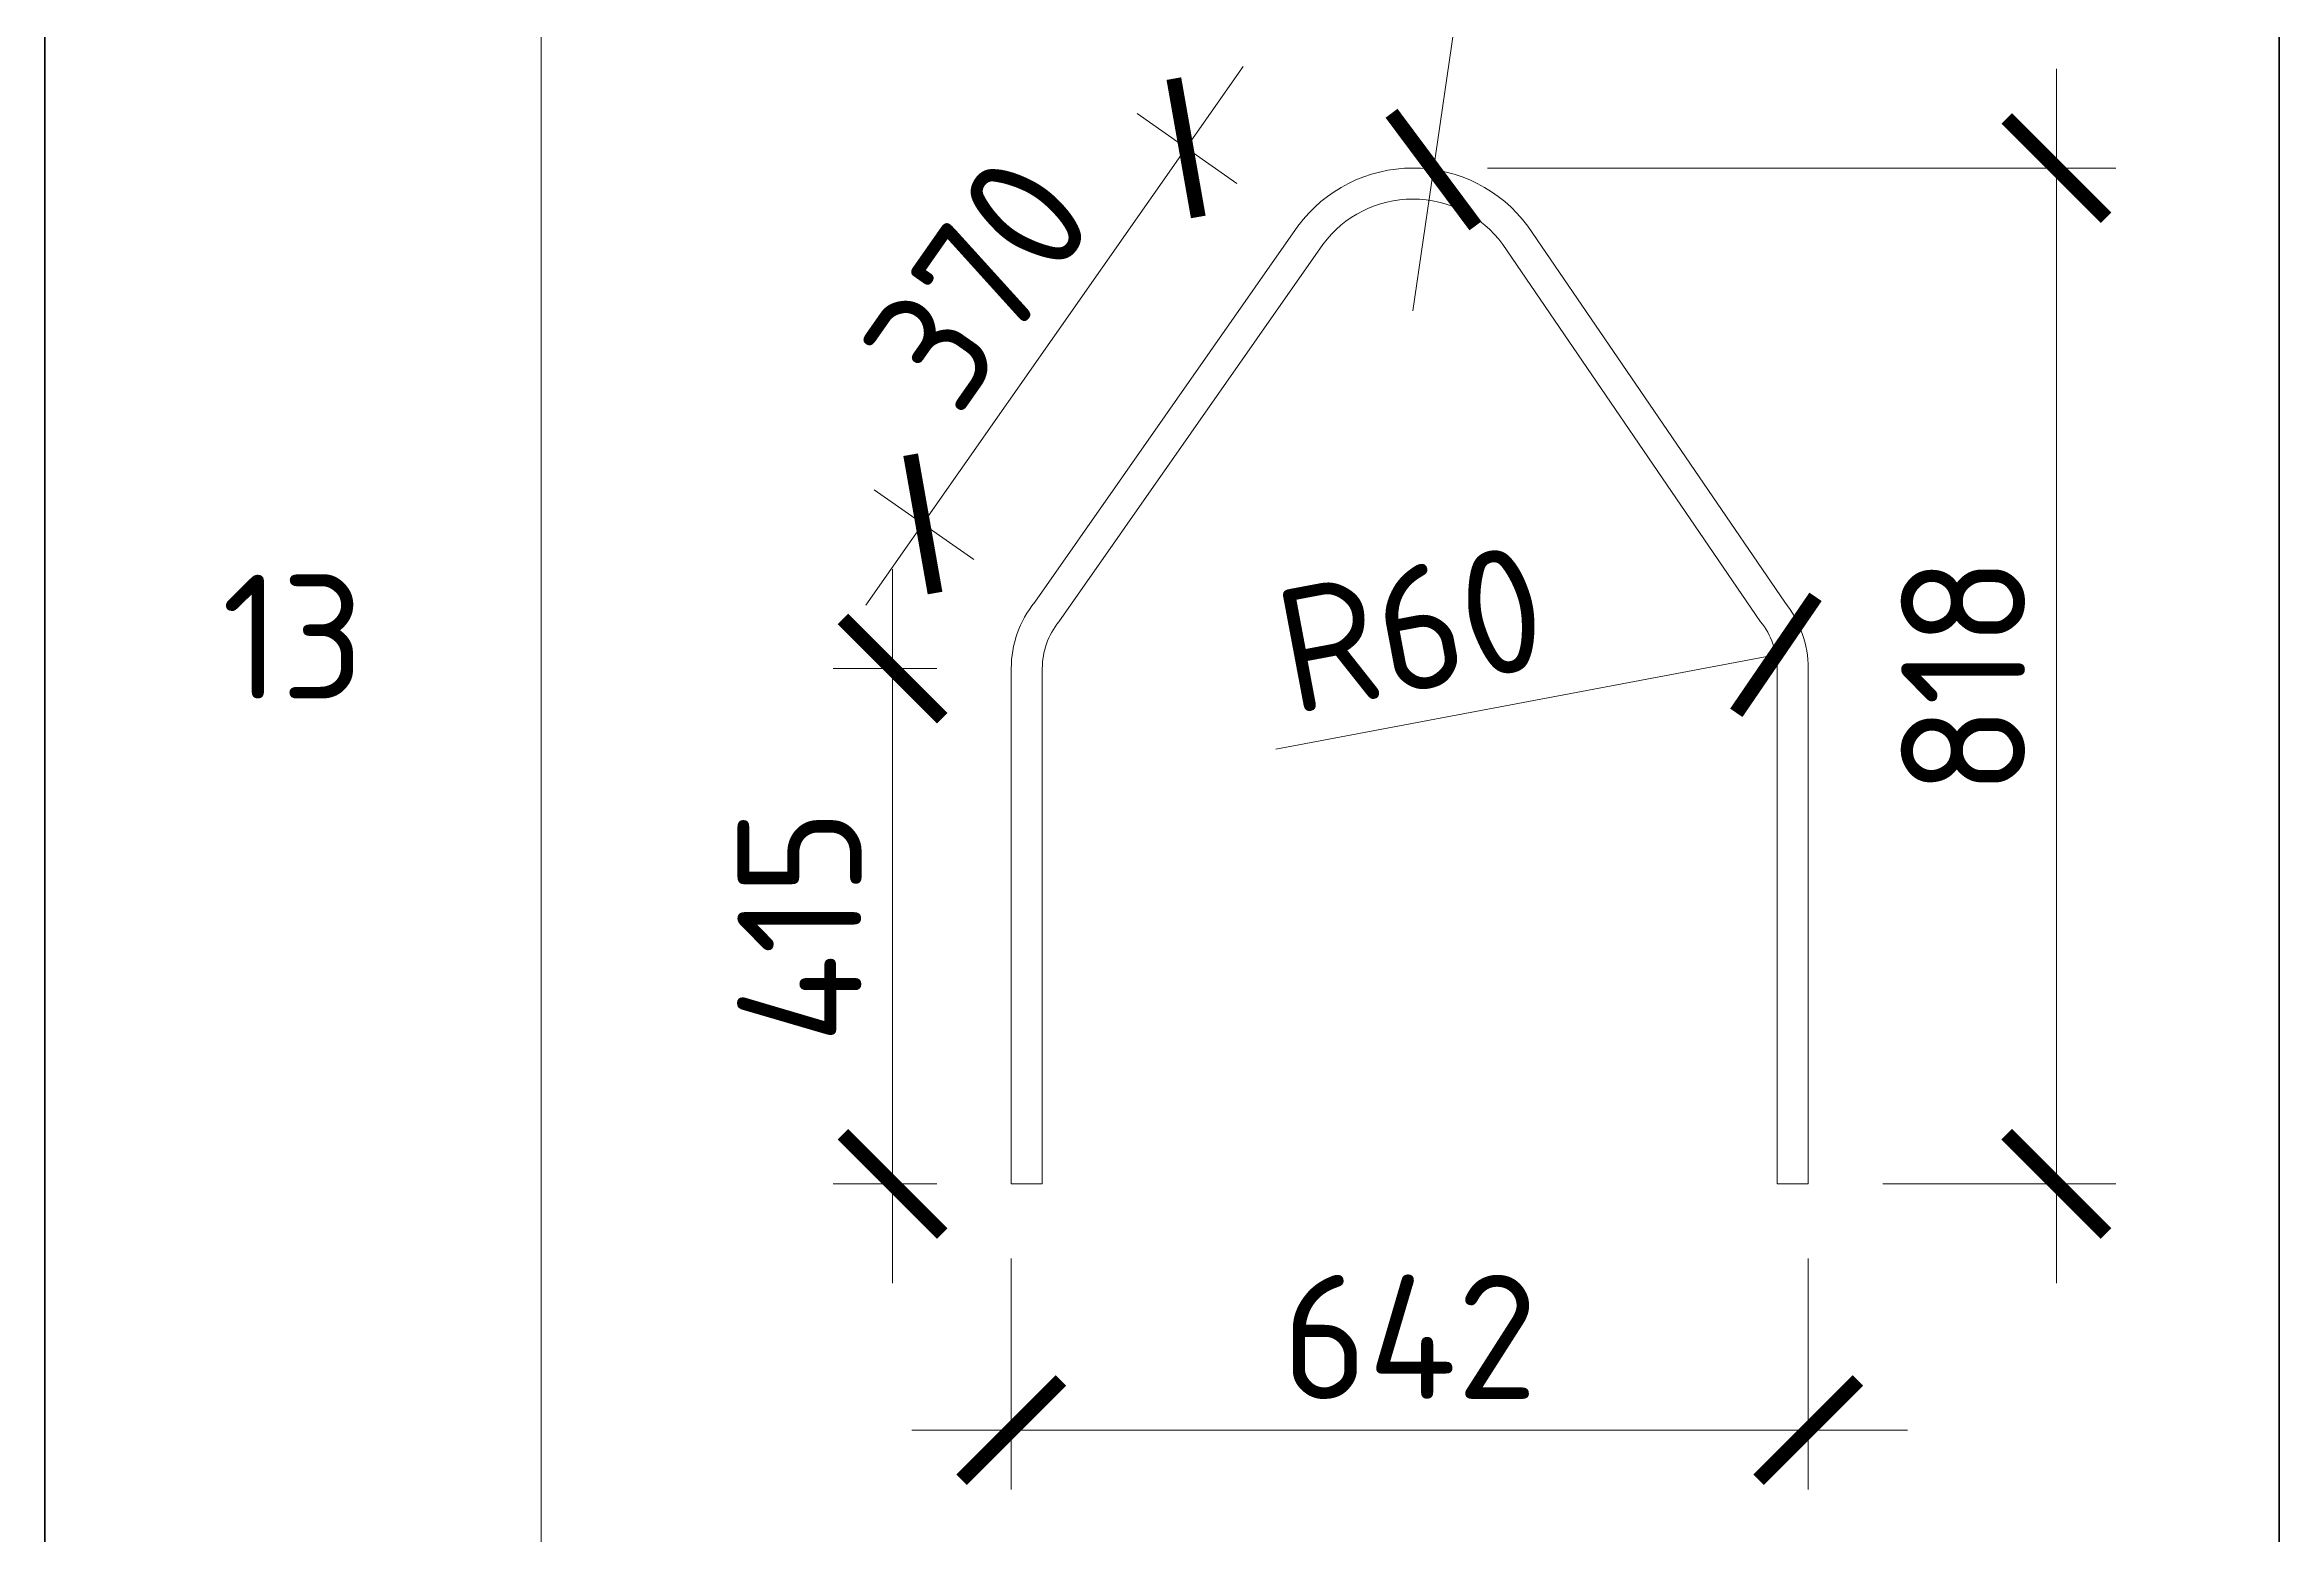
# Model space of a CAD drawing. Header units: millimetres. Extents: x -65574 to 111613, y -106550 to -50518.
# Drawn here: x 110592 to 111492, y -68956 to -68356 of the extents above; entities that cross this region are included whole.
import ezdxf

# ---------------------------------------------------------------- set-up
doc = ezdxf.new("R2010")
doc.units = ezdxf.units.MM
doc.layers.get('Defpoints').update_dxf_attribs({"color": 6})
doc.styles.add('GOST-2.304_Type-B', font='GOST Common.ttf')
doc.dimstyles.new('УРСТ', dxfattribs={"dimtxt": 2.5, "dimasz": 2, "dimexe": 1.2, "dimexo": 1.5, "dimtad": 1, "dimdec": 0, "dimrnd": 1, "dimtxsty": 'GOST-2.304_Type-B', "dimblk": 'ARCHTICK', "dimcen": 2, "dimdle": 2, "dimazin": 3, "dimtfac": 1, "dimtdec": 0, "dimtmove": 1, "dimatfit": 0, "dimldrblk": 'NONE', "dimlwd": 15, "dimlwe": 15, "dimarcsym": 0})

# ---------------------------------------------------------------- blocks, each defined once
blk = doc.blocks.new('*T36')
at = {"color": 7, "lineweight": 50, "transparency": 16777216}
for p, q in [((0, 0), (900, 0)), ((0, 0), (0, -6910)), ((900, 0), (900, -6910)), ((0, -6910), (900, -6910))]:
    blk.add_line(p, q, dxfattribs=at)
at = {"color": 7, "lineweight": 20, "transparency": 16777216}
for p, q in [((200, 0), (200, -6910)), ((0, -150), (900, -150)), ((0, -950), (900, -950)), ((0, -1750), (900, -1750)), ((0, -2750), (900, -2750)), ((0, -3550), (900, -3550)), ((200, -4350), (900, -4350)), ((0, -4990), (900, -4990))]:
    blk.add_line(p, q, dxfattribs=at)
at = {"color": 0, "lineweight": -2, "transparency": 16777216}
blk.add_line((0, -4350), (200, -4350), dxfattribs=at)
at = {"color": 7, "lineweight": 15, "transparency": 16777216}
blk.add_line((0, -5630), (900, -5630), dxfattribs=at)
at = {"color": 7, "lineweight": -2, "transparency": 16777216}
blk.add_line((0, -6270), (900, -6270), dxfattribs=at)
at = {"transparency": 16777216, "attachment_point": 5, "style": 'GOST-2.304_Type-B'}
for s, insert, char_height, width in [('Поз.', (100, -75), 50, 199.4), ('{\\H20x;Эскиз}', (550, -75), 2.5, 699.4), ('{\\H0.28571x;11}', (100, -550), 175, 199.4), ('12', (100, -1350), 50, 199.4), ('{\\H0.28571x;13}', (100, -2250), 175, 199.4), ('14', (100, -3150), 50, 199.4), ('{\\H0.28571x;15}', (100, -3950), 175, 199.4), ('Ф1', (100, -4670), 50, 199.4), ('Ф2', (100, -5310), 50, 199.4), ('Ф3', (100, -5950), 50, 199.4), ('Ф4', (100, -6590), 50, 199.4)]:
    blk.add_mtext(s, dxfattribs=dict(at, insert=insert, char_height=char_height, width=width))
blk = doc.blocks.new('_ArchTick')
at = {"color": 0, "linetype": 'ByBlock', "const_width": 0.15}
blk.add_lwpolyline([(-0.5, -0.5), (0.5, 0.5)], dxfattribs=at)
blk = doc.blocks.new('*D115')
at = {"color": 0, "lineweight": 15, "transparency": 16777216}
for p, q in [((110933.94, -68855.24), (110933.94, -68567.74)), ((110951.72, -68607.74), (110909.94, -68607.74)), ((110951.72, -68815.24), (110909.94, -68815.24))]:
    blk.add_line(p, q, dxfattribs=at)
at = {"layer": 'Defpoints', "color": 0, "lineweight": -2, "transparency": 16777216}
for p in [(110933.94, -68607.74), (110981.72, -68607.74), (110981.72, -68815.24)]:
    blk.add_point(p, dxfattribs=at)
at = {"color": 0, "lineweight": 15, "transparency": 16777216, "xscale": 40, "yscale": 40, "zscale": 40}
for p, rotation in [((110933.94, -68607.74), 90), ((110933.94, -68815.24), 270)]:
    blk.add_blockref('_ArchTick', p, dxfattribs=dict(at, rotation=rotation))
at = {"color": 0, "lineweight": 15, "transparency": 16777216, "insert": (110896.44, -68711.49), "char_height": 50, "attachment_point": 5, "rotation": 90, "style": 'GOST-2.304_Type-B'}
blk.add_mtext('\\A1;415', dxfattribs=at)
blk = doc.blocks.new('_None')
blk = doc.blocks.new('*D116')
at = {"color": 0, "lineweight": 15, "transparency": 16777216}
for p, q in [((111075.07, -68365.2), (110923.19, -68582.22)), ((111072.62, -68412.31), (111032.47, -68384.21)), ((110966.61, -68563.79), (110926.46, -68535.69))]:
    blk.add_line(p, q, dxfattribs=at)
at = {"layer": 'Defpoints', "color": 0, "lineweight": -2, "transparency": 16777216}
for p in [(111097.2, -68429.51), (110946.12, -68549.45), (110991.19, -68580.99)]:
    blk.add_point(p, dxfattribs=at)
at = {"color": 0, "lineweight": 15, "transparency": 16777216, "xscale": 40, "yscale": 40, "zscale": 40}
for p, rotation in [((111052.13, -68397.98), 55.01429534462169), ((110946.12, -68549.45), 235.0142953446217)]:
    blk.add_blockref('_ArchTick', p, dxfattribs=dict(at, rotation=rotation))
at = {"color": 0, "lineweight": 15, "transparency": 16777216, "insert": (110968.41, -68452.21), "char_height": 50, "attachment_point": 5, "rotation": 55.0143, "style": 'GOST-2.304_Type-B'}
blk.add_mtext('\\A1;370', dxfattribs=at)
blk = doc.blocks.new('*D117')
at = {"color": 0, "lineweight": 15, "transparency": 16777216}
for p, q in [((111402.64, -68366.15), (111402.64, -68855.24)), ((111173.47, -68406.15), (111426.64, -68406.15)), ((111332.72, -68815.24), (111426.64, -68815.24))]:
    blk.add_line(p, q, dxfattribs=at)
at = {"layer": 'Defpoints', "color": 0, "lineweight": -2, "transparency": 16777216}
for p in [(111143.47, -68406.15), (111302.72, -68815.24), (111402.64, -68815.24)]:
    blk.add_point(p, dxfattribs=at)
at = {"color": 0, "lineweight": 15, "transparency": 16777216, "xscale": 40, "yscale": 40, "zscale": 40}
for p, rotation in [((111402.64, -68406.15), 90), ((111402.64, -68815.24), 270)]:
    blk.add_blockref('_ArchTick', p, dxfattribs=dict(at, rotation=rotation))
at = {"color": 0, "lineweight": 15, "transparency": 16777216, "insert": (111365.14, -68610.69), "char_height": 50, "attachment_point": 5, "rotation": 90, "style": 'GOST-2.304_Type-B'}
blk.add_mtext('\\A1;818', dxfattribs=at)
blk = doc.blocks.new('*D118')
at = {"color": 0, "lineweight": 15, "transparency": 16777216}
for p, q in [((110981.72, -68845.24), (110981.72, -68938.38)), ((111302.72, -68845.24), (111302.72, -68938.38)), ((110941.72, -68914.38), (111342.72, -68914.38))]:
    blk.add_line(p, q, dxfattribs=at)
at = {"layer": 'Defpoints', "color": 0, "lineweight": -2, "transparency": 16777216}
for p in [(110981.72, -68815.24), (111302.72, -68815.24), (111302.72, -68914.38)]:
    blk.add_point(p, dxfattribs=at)
at = {"color": 0, "lineweight": 15, "transparency": 16777216, "xscale": 40, "yscale": 40, "zscale": 40, "rotation": 180}
blk.add_blockref('_ArchTick', (110981.72, -68914.38), dxfattribs=at)
at = {"color": 0, "lineweight": 15, "transparency": 16777216, "xscale": 40, "yscale": 40, "zscale": 40}
blk.add_blockref('_ArchTick', (111302.72, -68914.38), dxfattribs=at)
at = {"color": 0, "lineweight": 15, "transparency": 16777216, "insert": (111142.22, -68876.88), "char_height": 50, "attachment_point": 5, "style": 'GOST-2.304_Type-B'}
blk.add_mtext('\\A1;642', dxfattribs=at)
blk = doc.blocks.new('*D119')
at = {"color": 0, "lineweight": 15, "transparency": 16777216}
blk.add_line((111088.24, -68640.13), (111289.7, -68602.18), dxfattribs=at)
at = {"layer": 'Defpoints', "color": 0, "lineweight": -2, "transparency": 16777216}
for p in [(111289.7, -68602.18), (111260.22, -68607.74)]:
    blk.add_point(p, dxfattribs=at)
at = {"color": 0, "lineweight": 15, "transparency": 16777216, "xscale": 40, "yscale": 40, "zscale": 40, "rotation": 10.66693131159625}
blk.add_blockref('_ArchTick', (111289.7, -68602.18), dxfattribs=at)
at = {"color": 0, "lineweight": 15, "transparency": 16777216, "insert": (111142.72, -68591.71), "char_height": 50, "attachment_point": 5, "rotation": 10.66693, "style": 'GOST-2.304_Type-B'}
blk.add_mtext('\\A1;R60', dxfattribs=at)
blk = doc.blocks.new('*D120')
at = {"color": 0, "lineweight": 15, "transparency": 16777216}
for p in [(111183.59, -68189.07), (111143.47, -68463.65)]:
    blk.add_line(p, (111151.78, -68406.75), dxfattribs=at)
at = {"layer": 'Defpoints', "color": 0, "lineweight": -2, "transparency": 16777216}
for p in [(111151.78, -68406.75), (111143.47, -68463.65)]:
    blk.add_point(p, dxfattribs=at)
at = {"color": 0, "lineweight": 15, "transparency": 16777216, "xscale": 40, "yscale": 40, "zscale": 40, "rotation": 261.6874365820294}
blk.add_blockref('_ArchTick', (111151.78, -68406.75), dxfattribs=at)
at = {"color": 0, "lineweight": 15, "transparency": 16777216, "insert": (111136.36, -68252.91), "char_height": 50, "attachment_point": 5, "rotation": 81.68744, "style": 'GOST-2.304_Type-B'}
blk.add_mtext('\\A1;R115', dxfattribs=at)

msp = doc.modelspace()

# ---------------------------------------------------------------- linework, layer by layer
at = {"color": 0, "lineweight": 15}
msp.add_lwpolyline([(111302.72, -68607.74, 0.171838), (111293.24, -68580.99), (111189.74, -68429.51, 0.50492), (111097.2, -68429.51), (110991.19, -68580.99, 0.171838), (110981.72, -68607.74), (110981.72, -68815.24), (110994.22, -68815.24), (110994.22, -68607.74, -0.171838), (111000.9, -68588.86), (111107.25, -68436.91, -0.50492), (111179.68, -68436.91), (111283.53, -68588.86, -0.171838), (111290.22, -68607.74), (111290.22, -68815.24), (111302.72, -68815.24)], format="xyb", close=True, dxfattribs=at)

# ---------------------------------------------------------------- block references
msp.add_blockref('*T36', (110592.44, -66344.92))

# ---------------------------------------------------------------- dimensions: what is measured, and where the dimension line sits
dim = msp.add_radius_dim(center=(111143.47, -68463.65), mpoint=(111151.78, -68406.75), text='R115', dimstyle='УРСТ', override={"dimscale": 0}, dxfattribs=at)
dim.commit()
dim.dimension.update_dxf_attribs({"geometry": '*D120', "text_midpoint": (111136.36, -68252.91)})
dim = msp.add_aligned_dim(p1=(111097.2, -68429.51), p2=(110991.19, -68580.99), distance=-55, text='370', dimstyle='УРСТ', override={"dimscale": 0}, dxfattribs=at)
dim.commit()
dim.dimension.update_dxf_attribs({"geometry": '*D116', "text_midpoint": (110968.41, -68452.21)})
for base, p1, p2, text, picture, middle in [((111402.64, -68815.24), (111143.47, -68406.15), (111302.72, -68815.24), '818', '*D117', (111365.14, -68610.69)), ((110933.94, -68607.74), (110981.72, -68815.24), (110981.72, -68607.74), '415', '*D115', (110896.44, -68711.49))]:
    dim = msp.add_linear_dim(base=base, p1=p1, p2=p2, angle=90, text=text, dimstyle='УРСТ', override={"dimscale": 0}, dxfattribs=at)
    dim.commit()
    dim.dimension.update_dxf_attribs({"geometry": picture, "text_midpoint": middle})
dim = msp.add_radius_dim(center=(111260.22, -68607.74), mpoint=(111289.7, -68602.18), text='R60', dimstyle='УРСТ', override={"dimscale": 0}, dxfattribs=at)
dim.commit()
dim.dimension.update_dxf_attribs({"geometry": '*D119', "text_midpoint": (111149.66, -68628.56), "dimtype": 164})
dim = msp.add_linear_dim(base=(111302.72, -68914.38), p1=(110981.72, -68815.24), p2=(111302.72, -68815.24), text='642', dimstyle='УРСТ', override={"dimscale": 0}, dxfattribs=at)
dim.commit()
dim.dimension.update_dxf_attribs({"geometry": '*D118', "text_midpoint": (111142.22, -68876.88)})

doc.saveas('drawing.dxf')
